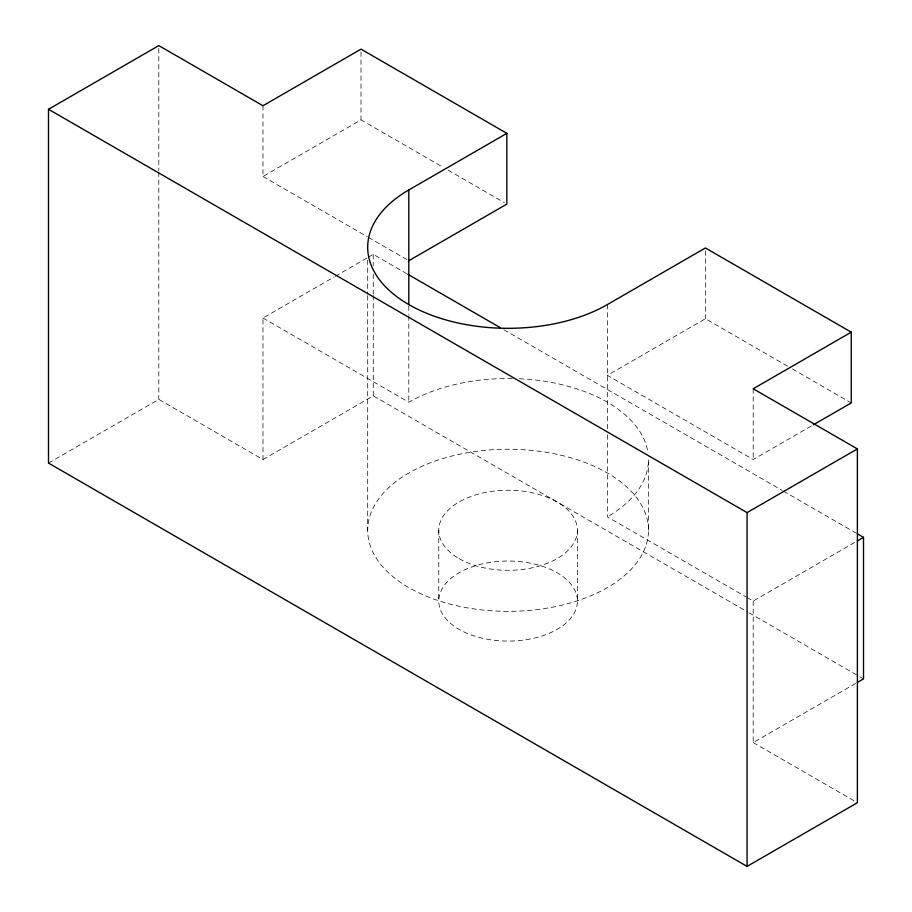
<?xml version="1.0" encoding="UTF-8"?>
<svg xmlns="http://www.w3.org/2000/svg" width="912" height="912" viewBox="0 0 912 912"><rect width="100%" height="100%" fill="white"/><g stroke="black" fill="none" stroke-linecap="round" stroke-linejoin="round"><path stroke-width="0.68" stroke-dasharray="4.56 3.42" d="M262.975 105.746L262.975 176.506L361.015 119.894L443.129 167.306M48.496 463.079L158.802 399.399L262.975 459.545L262.975 318.026L334.054 276.986M335.285 276.279L367.148 257.879M368.368 257.173L373.27 254.334L406.535 273.543M262.975 459.545L373.27 395.854L747.726 612.043M787.523 366.134L705.409 318.733L607.358 375.334L753.198 459.534L812.033 425.573M747.076 597.52L753.198 601.054L856.151 541.614M753.198 601.054L753.198 742.573L856.151 683.134M448.031 170.134L504.416 202.681M792.425 368.961L851.249 402.933M262.975 176.506L367.148 236.653M368.368 237.359L407.584 260M503.834 329.722L782.211 490.439M783.442 491.146L856.117 533.11M262.975 318.026L408.815 402.226A140.391 81.054 0 0 1 512.293 378.526M607.358 434.773L607.358 516.853L745.845 596.813M748.957 612.75L858.58 676.043M859.811 676.761L863.504 678.893M753.198 742.573L857.383 802.72M753.198 388.774L753.198 459.534M705.409 250.8L705.409 318.733M648.478 530.294A140.391 81.054 0 0 0 437.897 460.104A140.391 81.054 0 0 0 437.897 600.495A140.391 81.054 0 0 0 648.478 530.294L648.478 459.534A140.391 81.054 0 0 1 607.358 516.853M607.358 304.574L607.358 429.107M577.421 530.294L577.421 601.054A69.335 40.025 0 0 1 473.419 635.721A69.335 40.025 0 0 1 473.419 566.398A69.335 40.025 0 0 1 577.421 601.054M438.763 530.294L438.763 601.054M408.815 305.987L408.815 314.48M408.815 315.894L408.815 402.226M373.27 254.334L373.27 265.666M373.27 274.147L373.27 293.96M373.27 295.385L373.27 395.854M367.696 260.057L367.696 294.2M367.696 295.613L367.696 530.294M361.015 51.973L361.015 119.894M158.802 48.439L158.802 170.635M158.802 172.06L158.802 399.399M519.35 378.742A140.391 81.054 0 0 1 648.01 452.933M459.067 558.6A69.335 40.025 0 0 0 575.05 540.656A69.335 40.025 0 0 0 490.143 491.636A69.335 40.025 0 0 0 459.067 558.6"/><path stroke-width="1.37" d="M813.253 424.867L851.249 402.933L851.249 332.173L753.198 388.774L857.383 448.921L857.383 802.72L747.076 866.4L48.496 463.079L48.496 109.28L158.802 45.6L262.975 105.746L361.015 49.134L506.867 133.346L506.867 204.094L408.815 260.707M851.249 332.173L705.409 247.973L607.358 304.574A140.391 81.054 0 0 1 408.815 304.574L408.815 189.947L506.867 133.346M48.496 109.28L747.076 512.601L857.383 448.921M857.383 540.907L863.504 537.373L863.504 678.893L857.383 682.427M407.767 274.25L500.141 327.59M857.348 533.816L863.504 537.373M747.076 512.601L747.076 866.4M408.815 304.574A140.391 81.054 0 0 1 408.815 189.947"/></g></svg>
